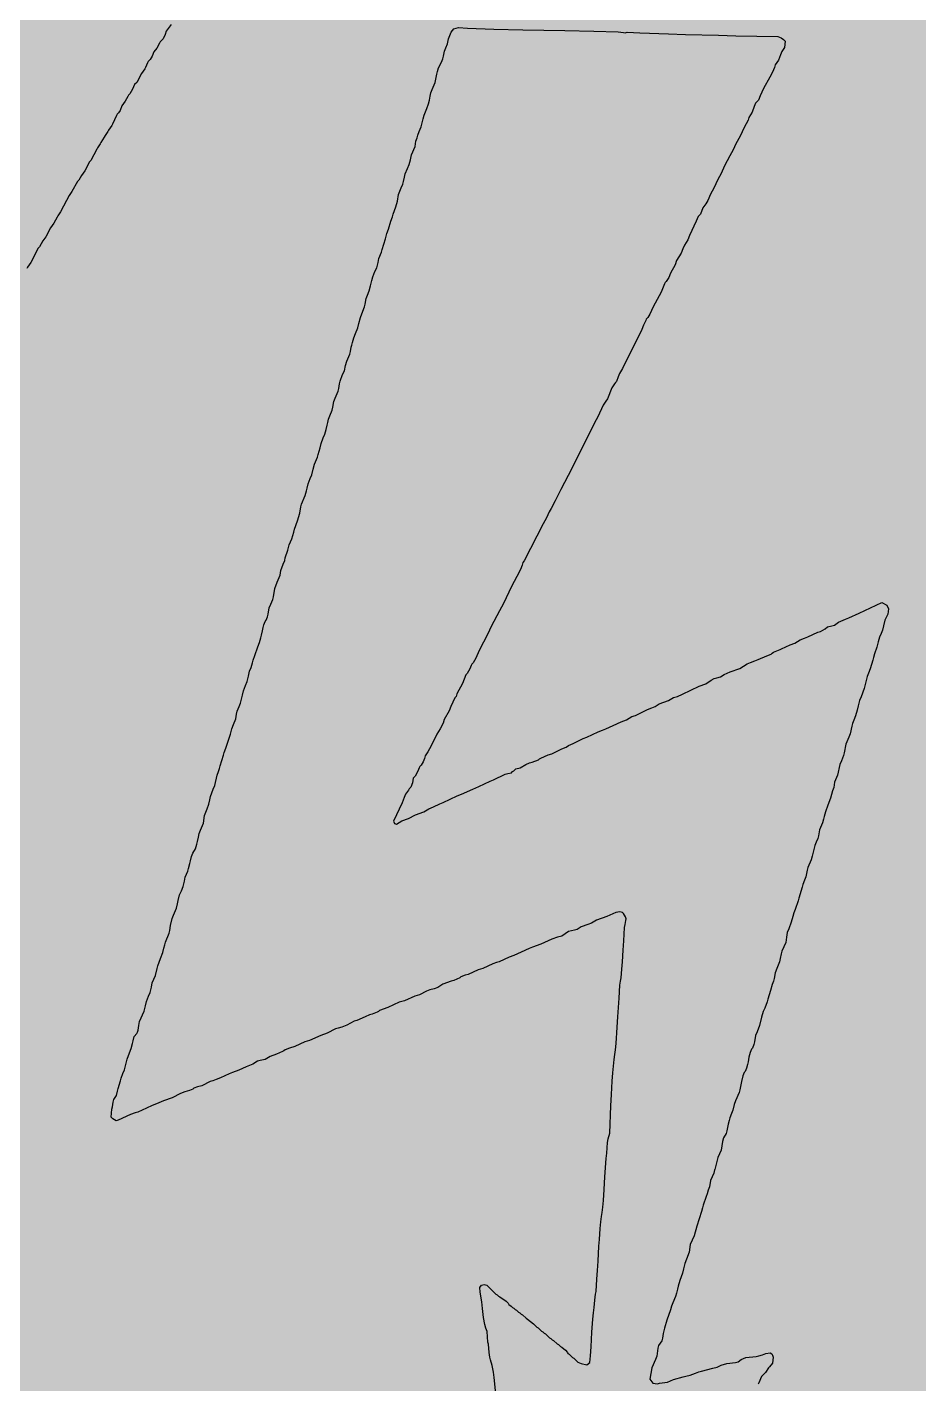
# Model space of a CAD drawing. Header units: inches. Extents: x 0 to 5379, y 0 to 5429.
# Drawn here: x 309.907 to 312.068, y 161.772 to 165.06 of the extents above; entities that cross this region are included whole.
import ezdxf

# ---------------------------------------------------------------- set-up
doc = ezdxf.new("R2010")
doc.units = ezdxf.units.IN
doc.layers.add('Bottom Solder', color=6, linetype='Continuous')
doc.layers.add('Top Overlay', color=2, linetype='Continuous')

msp = doc.modelspace()

# ---------------------------------------------------------------- hatches: boundary and pattern name
at = {"layer": 'Bottom Solder'}
msp.add_hatch(color=6, dxfattribs=at).paths.add_polyline_path([(302.967, 159.1818), (347.218, 159.1818), (347.218, 170.289), (302.967, 170.289)])

# ---------------------------------------------------------------- linework, layer by layer
at = {"layer": 'Top Overlay'}
for p, q in [((310.2445, 165.0503), (310.2413, 165.0422)), ((310.256, 165.0667), (310.2445, 165.0503)), ((310.9348, 165.0479), (310.9414, 165.0561)), ((310.9414, 165.0561), (310.9528, 165.0593)), ((310.9528, 165.0593), (310.974, 165.0577)), ((310.974, 165.0577), (311.0386, 165.0552)), ((311.0386, 165.0552), (311.1088, 165.0536)), ((311.1088, 165.0536), (311.2101, 165.052)), ((311.2101, 165.052), (311.2804, 165.0503)), ((311.2804, 165.0503), (311.3392, 165.0487)), ((311.3392, 165.0487), (311.3523, 165.0471)), ((310.2282, 165.0209), (310.2217, 165.0095)), ((310.2298, 165.0242), (310.2282, 165.0209)), ((310.2372, 165.0316), (310.2298, 165.0242)), ((310.2413, 165.0422), (310.2372, 165.0316)), ((310.9218, 165.0103), (310.9258, 165.0193)), ((310.9258, 165.0193), (310.9283, 165.0316)), ((310.9283, 165.0316), (310.9348, 165.0479)), ((311.3523, 165.0471), (311.3563, 165.0463)), ((311.3563, 165.0463), (311.3613, 165.0479)), ((311.3613, 165.0479), (311.3923, 165.0463)), ((311.3923, 165.0463), (311.4617, 165.0438)), ((311.4617, 165.0438), (311.5026, 165.0422)), ((311.5026, 165.0422), (311.5826, 165.0405)), ((311.5826, 165.0405), (311.6251, 165.0389)), ((311.6251, 165.0389), (311.7264, 165.0373)), ((311.7264, 165.0373), (311.7346, 165.034)), ((311.7346, 165.034), (311.7403, 165.0299)), ((311.7403, 165.0299), (311.7444, 165.0258)), ((311.7444, 165.0258), (311.7427, 165.0111)), ((310.2102, 164.9899), (310.2053, 164.9817)), ((310.2143, 165.0005), (310.2102, 164.9899)), ((310.2217, 165.0095), (310.2143, 165.0005)), ((310.9111, 164.9752), (310.9144, 164.9834)), ((310.9144, 164.9834), (310.916, 164.9899)), ((310.916, 164.9899), (310.9185, 165.0021)), ((310.9185, 165.0021), (310.9218, 165.0103)), ((311.7329, 164.9932), (311.728, 164.9801)), ((311.7362, 165.0013), (311.7329, 164.9932)), ((311.7427, 165.0111), (311.7362, 165.0013)), ((310.1923, 164.9589), (310.1841, 164.9474)), ((310.1939, 164.9621), (310.1923, 164.9589)), ((310.1988, 164.9736), (310.1939, 164.9621)), ((310.2004, 164.9768), (310.1988, 164.9736)), ((310.2053, 164.9817), (310.2004, 164.9768)), ((310.8997, 164.9458), (310.9013, 164.9523)), ((310.9013, 164.9523), (310.9038, 164.9613)), ((310.9038, 164.9613), (310.9111, 164.9752)), ((311.7133, 164.9507), (311.7068, 164.9392)), ((311.7182, 164.9621), (311.7133, 164.9507)), ((311.7199, 164.9687), (311.7182, 164.9621)), ((311.728, 164.9801), (311.7199, 164.9687)), ((310.1677, 164.9213), (310.1628, 164.9098)), ((310.1727, 164.9262), (310.1677, 164.9213)), ((310.1841, 164.9474), (310.1727, 164.9262)), ((310.8891, 164.909), (310.8964, 164.9262)), ((310.8964, 164.9262), (310.8997, 164.9458)), ((311.7068, 164.9392), (311.6921, 164.9115)), ((310.1514, 164.8919), (310.1449, 164.8804)), ((310.153, 164.8951), (310.1514, 164.8919)), ((310.1563, 164.8984), (310.153, 164.8951)), ((310.1628, 164.9098), (310.1563, 164.8984)), ((310.8825, 164.8829), (310.8842, 164.8927)), ((310.8842, 164.8927), (310.8858, 164.9008)), ((310.8858, 164.9008), (310.8891, 164.909)), ((311.6839, 164.8935), (311.6798, 164.8829)), ((311.6921, 164.9115), (311.6839, 164.8935)), ((310.1285, 164.8527), (310.1253, 164.8494)), ((310.1326, 164.8584), (310.1285, 164.8527)), ((310.1367, 164.869), (310.1326, 164.8584)), ((310.1449, 164.8804), (310.1367, 164.869)), ((310.8695, 164.8469), (310.876, 164.8633)), ((310.876, 164.8633), (310.8801, 164.8739)), ((310.8801, 164.8739), (310.8825, 164.8829)), ((311.6643, 164.8543), (311.6562, 164.8412)), ((311.6692, 164.8674), (311.6643, 164.8543)), ((311.6725, 164.8755), (311.6692, 164.8674)), ((311.6798, 164.8829), (311.6725, 164.8755)), ((310.1122, 164.8216), (310.104, 164.8102)), ((310.1138, 164.8249), (310.1122, 164.8216)), ((310.1236, 164.8461), (310.1138, 164.8249)), ((310.1253, 164.8494), (310.1236, 164.8461)), ((310.8572, 164.8069), (310.8621, 164.8183)), ((310.8621, 164.8183), (310.867, 164.838)), ((310.867, 164.838), (310.8695, 164.8469)), ((311.6545, 164.8347), (311.6447, 164.8167)), ((311.6562, 164.8412), (311.6545, 164.8347)), ((310.0942, 164.7938), (310.0861, 164.7808)), ((310.0959, 164.7971), (310.0942, 164.7938)), ((310.1024, 164.8069), (310.0959, 164.7971)), ((310.104, 164.8102), (310.1024, 164.8069)), ((310.8491, 164.784), (310.8523, 164.7922)), ((310.8523, 164.7922), (310.854, 164.7987)), ((310.854, 164.7987), (310.8572, 164.8069)), ((311.6349, 164.7955), (311.6251, 164.7775)), ((311.6447, 164.8167), (311.6349, 164.7955)), ((310.0763, 164.7644), (310.0615, 164.7367)), ((310.0779, 164.7677), (310.0763, 164.7644)), ((310.0844, 164.7775), (310.0779, 164.7677)), ((310.0861, 164.7808), (310.0844, 164.7775)), ((310.8384, 164.7505), (310.8474, 164.771)), ((310.8474, 164.771), (310.8491, 164.784)), ((311.6186, 164.7628), (311.6104, 164.7481)), ((311.6251, 164.7775), (311.6186, 164.7628)), ((310.0583, 164.7334), (310.0468, 164.7121)), ((310.0615, 164.7367), (310.0583, 164.7334)), ((310.8286, 164.7179), (310.8327, 164.7268)), ((310.8327, 164.7268), (310.836, 164.7383)), ((310.836, 164.7383), (310.8384, 164.7505)), ((311.5973, 164.7236), (311.5892, 164.7056)), ((311.6104, 164.7481), (311.5973, 164.7236)), ((310.0321, 164.6893), (310.0289, 164.686)), ((310.0387, 164.7007), (310.0321, 164.6893)), ((310.0468, 164.7121), (310.0387, 164.7007)), ((310.8196, 164.686), (310.8221, 164.6966)), ((310.8221, 164.6966), (310.8237, 164.7048)), ((310.8237, 164.7048), (310.8286, 164.7179)), ((311.581, 164.6909), (311.5712, 164.6697)), ((311.5892, 164.7056), (311.581, 164.6909)), ((310.0158, 164.6615), (310.0093, 164.6517)), ((310.0289, 164.686), (310.0158, 164.6615)), ((310.8049, 164.6386), (310.8074, 164.6541)), ((310.8074, 164.6541), (310.8139, 164.6705)), ((310.8139, 164.6705), (310.818, 164.6795)), ((310.818, 164.6795), (310.8196, 164.686)), ((311.563, 164.655), (311.5565, 164.6403)), ((311.5712, 164.6697), (311.563, 164.655)), ((310.0027, 164.6403), (309.988, 164.6125)), ((310.0093, 164.6517), (310.0027, 164.6403)), ((310.7943, 164.6068), (310.8009, 164.6247)), ((310.8009, 164.6247), (310.8049, 164.6386)), ((311.5451, 164.6223), (311.5393, 164.6068)), ((311.5516, 164.6321), (311.5451, 164.6223)), ((311.5565, 164.6403), (311.5516, 164.6321)), ((309.9799, 164.5994), (309.9717, 164.5847)), ((309.9815, 164.6027), (309.9799, 164.5994)), ((309.988, 164.6125), (309.9815, 164.6027)), ((310.7829, 164.5708), (310.7886, 164.5896)), ((310.7886, 164.5896), (310.7927, 164.6002)), ((310.7927, 164.6002), (310.7943, 164.6068)), ((311.5287, 164.5896), (311.5124, 164.5553)), ((311.5336, 164.601), (311.5287, 164.5896)), ((311.5393, 164.6068), (311.5336, 164.601)), ((309.9635, 164.5733), (309.9521, 164.552)), ((309.9717, 164.5847), (309.9635, 164.5733)), ((310.7755, 164.5471), (310.7788, 164.5602)), ((310.7788, 164.5602), (310.7829, 164.5708)), ((311.5124, 164.5553), (311.5083, 164.5447)), ((309.9341, 164.5243), (309.9161, 164.4899)), ((309.9374, 164.5275), (309.9341, 164.5243)), ((309.9455, 164.5422), (309.9374, 164.5275)), ((309.9521, 164.552), (309.9455, 164.5422)), ((310.7674, 164.521), (310.7755, 164.5471)), ((311.496, 164.5226), (311.492, 164.512)), ((311.5001, 164.5316), (311.496, 164.5226)), ((311.5083, 164.5447), (311.5001, 164.5316)), ((309.9161, 164.4899), (309.908, 164.4785)), ((310.7543, 164.4769), (310.7576, 164.4899)), ((310.7576, 164.4899), (310.7592, 164.4997)), ((310.7592, 164.4997), (310.7657, 164.5145)), ((310.7657, 164.5145), (310.7674, 164.521)), ((311.4813, 164.4948), (311.4773, 164.4842)), ((311.4862, 164.503), (311.4813, 164.4948)), ((311.492, 164.512), (311.4862, 164.503)), ((309.908, 164.4785), (309.9063, 164.4752)), ((310.7453, 164.4548), (310.7502, 164.4679)), ((310.7502, 164.4679), (310.7543, 164.4769)), ((311.4666, 164.4638), (311.4625, 164.4532)), ((311.4773, 164.4842), (311.4666, 164.4638)), ((310.7363, 164.4213), (310.7396, 164.4328)), ((310.7396, 164.4328), (310.7429, 164.4458)), ((310.7429, 164.4458), (310.7453, 164.4548)), ((311.447, 164.4262), (311.4438, 164.4181)), ((311.4519, 164.4377), (311.447, 164.4262)), ((311.4536, 164.4409), (311.4519, 164.4377)), ((311.456, 164.4434), (311.4536, 164.4409)), ((311.4625, 164.4532), (311.456, 164.4434)), ((310.7265, 164.3886), (310.729, 164.4025)), ((310.729, 164.4025), (310.7322, 164.4107)), ((310.7322, 164.4107), (310.7363, 164.4213)), ((311.4438, 164.4181), (311.4242, 164.3821)), ((310.7151, 164.356), (310.7208, 164.3715)), ((310.7208, 164.3715), (310.7249, 164.3821)), ((310.7249, 164.3821), (310.7265, 164.3886)), ((311.416, 164.3641), (311.4111, 164.356)), ((311.4242, 164.3821), (311.416, 164.3641)), ((310.7028, 164.3176), (310.7085, 164.3315)), ((310.7085, 164.3315), (310.711, 164.3421)), ((310.711, 164.3421), (310.7151, 164.356)), ((311.3972, 164.3274), (311.3498, 164.2326)), ((311.4013, 164.338), (311.3972, 164.3274)), ((311.4062, 164.3494), (311.4013, 164.338)), ((311.4078, 164.3527), (311.4062, 164.3494)), ((311.4111, 164.356), (311.4078, 164.3527)), ((310.6938, 164.289), (310.6955, 164.2955)), ((310.6955, 164.2955), (310.6987, 164.307)), ((310.6987, 164.307), (310.7028, 164.3176)), ((310.6816, 164.2506), (310.6889, 164.2677)), ((310.6889, 164.2677), (310.6906, 164.2743)), ((310.6906, 164.2743), (310.6922, 164.2841)), ((310.6922, 164.2841), (310.6938, 164.289)), ((310.6718, 164.2179), (310.6759, 164.2269)), ((310.6759, 164.2269), (310.6791, 164.24)), ((310.6791, 164.24), (310.6816, 164.2506)), ((311.3498, 164.2326), (311.3425, 164.2204)), ((310.6628, 164.1844), (310.6644, 164.1959)), ((310.6644, 164.1959), (310.6661, 164.2024)), ((310.6661, 164.2024), (310.6718, 164.2179)), ((311.331, 164.1959), (311.3245, 164.1861)), ((311.3327, 164.1991), (311.331, 164.1959)), ((311.3351, 164.2016), (311.3327, 164.1991)), ((311.3392, 164.2122), (311.3351, 164.2016)), ((311.3425, 164.2204), (311.3392, 164.2122)), ((310.6505, 164.1526), (310.6538, 164.1607)), ((310.6538, 164.1607), (310.6612, 164.1779)), ((310.6612, 164.1779), (310.6628, 164.1844)), ((311.3171, 164.1673), (311.3139, 164.1591)), ((311.3212, 164.1779), (311.3171, 164.1673)), ((311.3245, 164.1861), (311.3212, 164.1779)), ((310.6407, 164.1182), (310.6465, 164.1321)), ((310.6465, 164.1321), (310.6481, 164.1387)), ((310.6481, 164.1387), (310.6505, 164.1526)), ((311.3033, 164.1436), (311.2902, 164.1158)), ((311.3098, 164.1534), (311.3033, 164.1436)), ((311.3139, 164.1591), (311.3098, 164.1534)), ((310.6318, 164.0848), (310.6342, 164.0954)), ((310.6342, 164.0954), (310.6358, 164.1019)), ((310.6358, 164.1019), (310.6375, 164.1101)), ((310.6375, 164.1101), (310.6407, 164.1182)), ((311.282, 164.1011), (311.2281, 163.9916)), ((311.2902, 164.1158), (311.282, 164.1011)), ((310.6195, 164.0513), (310.6244, 164.0643)), ((310.6244, 164.0643), (310.6285, 164.0733)), ((310.6285, 164.0733), (310.6318, 164.0848)), ((310.6121, 164.0243), (310.617, 164.0406)), ((310.617, 164.0406), (310.6195, 164.0513)), ((310.6007, 163.9884), (310.6032, 164.0006)), ((310.6032, 164.0006), (310.6105, 164.0178)), ((310.6105, 164.0178), (310.6121, 164.0243)), ((310.5885, 163.9532), (310.5934, 163.9663)), ((310.5934, 163.9663), (310.5974, 163.9753)), ((310.5974, 163.9753), (310.6007, 163.9884)), ((311.2183, 163.9737), (311.2003, 163.9393)), ((311.2281, 163.9916), (311.2183, 163.9737)), ((310.5811, 163.9246), (310.5844, 163.9361)), ((310.5844, 163.9361), (310.586, 163.9426)), ((310.586, 163.9426), (310.5885, 163.9532)), ((311.2003, 163.9393), (311.1872, 163.9116)), ((310.568, 163.8822), (310.5705, 163.8977)), ((310.5705, 163.8977), (310.5721, 163.9042)), ((310.5721, 163.9042), (310.5811, 163.9246)), ((311.1872, 163.9116), (311.1774, 163.8936)), ((310.5623, 163.8634), (310.568, 163.8822)), ((311.166, 163.8707), (311.1578, 163.856)), ((311.1725, 163.8854), (311.166, 163.8707)), ((311.1774, 163.8936), (311.1725, 163.8854)), ((310.5484, 163.8201), (310.5533, 163.8364)), ((310.5533, 163.8364), (310.555, 163.843)), ((310.555, 163.843), (310.5623, 163.8634)), ((311.1578, 163.856), (311.1121, 163.7662)), ((310.5386, 163.7923), (310.5419, 163.8054)), ((310.5419, 163.8054), (310.5484, 163.8201)), ((310.528, 163.7588), (310.5313, 163.767)), ((310.5313, 163.767), (310.5329, 163.7735)), ((310.5329, 163.7735), (310.5386, 163.7923)), ((311.1121, 163.7662), (311.1088, 163.7629)), ((310.5207, 163.7319), (310.5223, 163.7433)), ((310.5223, 163.7433), (310.528, 163.7588)), ((311.1031, 163.7457), (311.0941, 163.7286)), ((311.1072, 163.7564), (311.1031, 163.7457)), ((311.1088, 163.7629), (311.1072, 163.7564)), ((310.5076, 163.6992), (310.5133, 163.7147)), ((310.5133, 163.7147), (310.5207, 163.7319)), ((311.0811, 163.7041), (311.0614, 163.6632)), ((311.0941, 163.7286), (311.0811, 163.7041)), ((310.4978, 163.6616), (310.5027, 163.673)), ((310.5027, 163.673), (310.5043, 163.6796)), ((310.5043, 163.6796), (310.5076, 163.6992)), ((310.4896, 163.6306), (310.4912, 163.6371)), ((310.4912, 163.6371), (310.4937, 163.6526)), ((310.4937, 163.6526), (310.4978, 163.6616)), ((311.0516, 163.6453), (311.032, 163.6077)), ((311.0614, 163.6632), (311.0516, 163.6453)), ((311.8988, 163.6281), (311.9233, 163.6395)), ((311.9233, 163.6395), (311.9788, 163.6657)), ((311.9788, 163.6657), (311.9903, 163.6591)), ((311.9927, 163.6371), (311.9862, 163.6224)), ((311.9903, 163.6591), (311.9944, 163.6502)), ((311.9944, 163.6502), (311.9927, 163.6371)), ((310.4774, 163.5971), (310.479, 163.6052)), ((310.479, 163.6052), (310.4806, 163.6118)), ((310.4806, 163.6118), (310.4839, 163.6199)), ((310.4839, 163.6199), (310.4863, 163.6224)), ((310.4863, 163.6224), (310.4896, 163.6306)), ((311.032, 163.6077), (311.0239, 163.5897)), ((311.8302, 163.5954), (311.8416, 163.602)), ((311.8416, 163.602), (311.8465, 163.6069)), ((311.8465, 163.6069), (311.8571, 163.6093)), ((311.8571, 163.6093), (311.8637, 163.611)), ((311.8637, 163.611), (311.8735, 163.6175)), ((311.8735, 163.6175), (311.8906, 163.6248)), ((311.8906, 163.6248), (311.8988, 163.6281)), ((311.9829, 163.6093), (311.9805, 163.5987)), ((311.9862, 163.6224), (311.9829, 163.6093)), ((310.4659, 163.5579), (310.47, 163.5685)), ((310.47, 163.5685), (310.4733, 163.5799)), ((310.4733, 163.5799), (310.4749, 163.5864)), ((310.4749, 163.5864), (310.4774, 163.5971)), ((311.0239, 163.5897), (311.0026, 163.5489)), ((311.7673, 163.5668), (311.7803, 163.575)), ((311.7803, 163.575), (311.7909, 163.5791)), ((311.7909, 163.5791), (311.7991, 163.5824)), ((311.7991, 163.5824), (311.8236, 163.5938)), ((311.8236, 163.5938), (311.8302, 163.5954)), ((311.9699, 163.5701), (311.9666, 163.557)), ((311.9731, 163.5815), (311.9699, 163.5701)), ((311.9772, 163.5905), (311.9731, 163.5815)), ((311.9805, 163.5987), (311.9772, 163.5905)), ((310.4553, 163.526), (310.4586, 163.5374)), ((310.4586, 163.5374), (310.4659, 163.5579)), ((311.0026, 163.5489), (310.9945, 163.5309)), ((311.679, 163.5276), (311.6995, 163.5366)), ((311.6995, 163.5366), (311.7101, 163.5407)), ((311.7101, 163.5407), (311.7125, 163.5431)), ((311.7125, 163.5431), (311.7158, 163.5448)), ((311.7158, 163.5448), (311.7321, 163.5513)), ((311.7321, 163.5513), (311.7354, 163.5529)), ((311.7354, 163.5529), (311.7566, 163.5628)), ((311.7566, 163.5628), (311.7673, 163.5668)), ((311.9609, 163.5415), (311.9584, 163.5325)), ((311.9666, 163.557), (311.9609, 163.5415)), ((310.4463, 163.499), (310.4504, 163.508)), ((310.4504, 163.508), (310.4537, 163.5195)), ((310.4537, 163.5195), (310.4553, 163.526)), ((310.9798, 163.5048), (310.9732, 163.4933)), ((310.983, 163.5129), (310.9798, 163.5048)), ((310.9847, 163.5162), (310.983, 163.5129)), ((310.9879, 163.5195), (310.9847, 163.5162)), ((310.9945, 163.5309), (310.9879, 163.5195)), ((311.6112, 163.4974), (311.6341, 163.5056)), ((311.6341, 163.5056), (311.6521, 163.517)), ((311.6521, 163.517), (311.6602, 163.5203)), ((311.6602, 163.5203), (311.6709, 163.5244)), ((311.6709, 163.5244), (311.679, 163.5276)), ((311.9502, 163.5048), (311.9462, 163.4941)), ((311.9568, 163.526), (311.9502, 163.5048)), ((311.9584, 163.5325), (311.9568, 163.526)), ((310.4365, 163.4647), (310.4406, 163.4737)), ((310.4406, 163.4737), (310.4439, 163.4868)), ((310.4439, 163.4868), (310.4463, 163.499)), ((310.97, 163.49), (310.9626, 163.4696)), ((310.9732, 163.4933), (310.97, 163.49)), ((311.5516, 163.4688), (311.5647, 163.477)), ((311.5647, 163.477), (311.572, 163.4811)), ((311.572, 163.4811), (311.5785, 163.4827)), ((311.5785, 163.4827), (311.5875, 163.4851)), ((311.5875, 163.4851), (311.5965, 163.4909)), ((311.5965, 163.4909), (311.6112, 163.4974)), ((311.9396, 163.4729), (311.9372, 163.4639)), ((311.9429, 163.486), (311.9396, 163.4729)), ((311.9462, 163.4941), (311.9429, 163.486)), ((310.4243, 163.4214), (310.4292, 163.441)), ((310.4292, 163.441), (310.4316, 163.4517)), ((310.4316, 163.4517), (310.4365, 163.4647)), ((310.9471, 163.4378), (310.9438, 163.4345)), ((310.9487, 163.4443), (310.9471, 163.4378)), ((310.9626, 163.4696), (310.9487, 163.4443)), ((311.474, 163.4353), (311.483, 163.4378)), ((311.483, 163.4378), (311.4952, 163.4435)), ((311.4952, 163.4435), (311.5361, 163.4631)), ((311.5361, 163.4631), (311.5516, 163.4688)), ((311.9282, 163.437), (311.9241, 163.428)), ((311.9355, 163.4574), (311.9282, 163.437)), ((311.9372, 163.4639), (311.9355, 163.4574)), ((310.4161, 163.4018), (310.421, 163.4133)), ((310.421, 163.4133), (310.4243, 163.4214)), ((310.934, 163.4133), (310.9299, 163.4026)), ((310.9438, 163.4345), (310.934, 163.4133)), ((311.3817, 163.392), (311.4103, 163.4059)), ((311.4103, 163.4059), (311.4209, 163.41)), ((311.4209, 163.41), (311.4291, 163.4133)), ((311.4291, 163.4133), (311.4389, 163.4198)), ((311.4389, 163.4198), (311.4617, 163.428)), ((311.4617, 163.428), (311.474, 163.4353)), ((311.9184, 163.4043), (311.9151, 163.3912)), ((311.9208, 163.4149), (311.9184, 163.4043)), ((311.9241, 163.428), (311.9208, 163.4149)), ((310.4071, 163.37), (310.4128, 163.3838)), ((310.4128, 163.3838), (310.4145, 163.3953)), ((310.4145, 163.3953), (310.4161, 163.4018)), ((310.9152, 163.3732), (310.9079, 163.3593)), ((310.9177, 163.3822), (310.9152, 163.3732)), ((310.9299, 163.4026), (310.9177, 163.3822)), ((311.3278, 163.3675), (311.3465, 163.3765)), ((311.3465, 163.3765), (311.3596, 163.3814)), ((311.3596, 163.3814), (311.3727, 163.3896)), ((311.3727, 163.3896), (311.3817, 163.392)), ((311.9078, 163.3724), (311.9061, 163.3659)), ((311.911, 163.3806), (311.9078, 163.3724)), ((311.9151, 163.3912), (311.911, 163.3806)), ((310.3891, 163.3128), (310.3998, 163.3463)), ((310.3998, 163.3463), (310.403, 163.3593)), ((310.403, 163.3593), (310.4071, 163.37)), ((310.8997, 163.3463), (310.8866, 163.3185)), ((310.9079, 163.3593), (310.8997, 163.3463)), ((311.2551, 163.3357), (311.2632, 163.3389)), ((311.2632, 163.3389), (311.291, 163.352)), ((311.291, 163.352), (311.3016, 163.3561)), ((311.3016, 163.3561), (311.3098, 163.3593)), ((311.3098, 163.3593), (311.3278, 163.3675)), ((311.8988, 163.3389), (311.8914, 163.3218)), ((311.902, 163.3471), (311.8988, 163.3389)), ((311.9061, 163.3659), (311.902, 163.3471)), ((310.385, 163.3022), (310.3891, 163.3128)), ((310.8866, 163.3185), (310.8785, 163.3038)), ((311.1791, 163.2989), (311.2028, 163.3111)), ((311.2028, 163.3111), (311.2134, 163.3152)), ((311.2134, 163.3152), (311.2191, 163.3193)), ((311.2191, 163.3193), (311.2305, 163.3242)), ((311.2305, 163.3242), (311.2551, 163.3357)), ((311.8914, 163.3218), (311.8873, 163.3013)), ((310.3752, 163.2695), (310.3834, 163.2956)), ((310.3834, 163.2956), (310.385, 163.3022)), ((310.867, 163.2793), (310.8621, 163.2711)), ((310.8703, 163.2875), (310.867, 163.2793)), ((310.8719, 163.294), (310.8703, 163.2875)), ((310.8785, 163.3038), (310.8719, 163.294)), ((311.1023, 163.2646), (311.1154, 163.2727)), ((311.1154, 163.2727), (311.1243, 163.2768)), ((311.1243, 163.2768), (311.1309, 163.2785)), ((311.1309, 163.2785), (311.1464, 163.2842)), ((311.1464, 163.2842), (311.1489, 163.2866)), ((311.1489, 163.2866), (311.1521, 163.2883)), ((311.1521, 163.2883), (311.1701, 163.2964)), ((311.1701, 163.2964), (311.1791, 163.2989)), ((311.8767, 163.2727), (311.871, 163.2474)), ((311.8808, 163.2817), (311.8767, 163.2727)), ((311.8857, 163.2948), (311.8808, 163.2817)), ((311.8873, 163.3013), (311.8857, 163.2948)), ((310.3622, 163.2221), (310.3679, 163.2474)), ((310.3679, 163.2474), (310.3712, 163.2556)), ((310.3712, 163.2556), (310.3736, 163.2629)), ((310.3736, 163.2629), (310.3752, 163.2695)), ((310.8425, 163.2401), (310.8409, 163.2286)), ((310.8474, 163.245), (310.8425, 163.2401)), ((310.854, 163.2564), (310.8474, 163.245)), ((310.8572, 163.2646), (310.854, 163.2564)), ((310.8589, 163.2678), (310.8572, 163.2646)), ((310.8621, 163.2711), (310.8589, 163.2678)), ((311.0378, 163.236), (311.0655, 163.2491)), ((311.0655, 163.2491), (311.0721, 163.2507)), ((311.0721, 163.2507), (311.0811, 163.2531)), ((311.0811, 163.2531), (311.0835, 163.2556)), ((311.0835, 163.2556), (311.0868, 163.2572)), ((311.0868, 163.2572), (311.0917, 163.2621)), ((311.0917, 163.2621), (311.1023, 163.2646)), ((311.871, 163.2474), (311.8637, 163.2303)), ((310.3516, 163.1951), (310.3581, 163.2131)), ((310.3581, 163.2131), (310.3622, 163.2221)), ((310.8311, 163.2107), (310.8245, 163.2009)), ((310.8327, 163.2139), (310.8311, 163.2107)), ((310.8368, 163.218), (310.8327, 163.2139)), ((310.8409, 163.2286), (310.8368, 163.218)), ((310.9602, 163.2009), (310.9871, 163.2131)), ((310.9871, 163.2131), (311.0018, 163.2197)), ((311.0018, 163.2197), (311.0296, 163.2327)), ((311.0296, 163.2327), (311.0378, 163.236)), ((311.8587, 163.209), (311.8538, 163.1911)), ((311.862, 163.2172), (311.8587, 163.209)), ((311.8637, 163.2303), (311.862, 163.2172)), ((310.3434, 163.1657), (310.3475, 163.1764)), ((310.3475, 163.1764), (310.3499, 163.187)), ((310.3499, 163.187), (310.3516, 163.1951)), ((310.8164, 163.1796), (310.7951, 163.1355)), ((310.8213, 163.1927), (310.8164, 163.1796)), ((310.8245, 163.2009), (310.8213, 163.1927)), ((310.8923, 163.1706), (310.9071, 163.1772)), ((310.9071, 163.1772), (310.9152, 163.1804)), ((310.9152, 163.1804), (310.9495, 163.1968)), ((310.9495, 163.1968), (310.9602, 163.2009)), ((311.8473, 163.1747), (311.8424, 163.1584)), ((311.8538, 163.1911), (311.8473, 163.1747)), ((310.3344, 163.1306), (310.3368, 163.1494)), ((310.3368, 163.1494), (310.3434, 163.1657)), ((310.8156, 163.1363), (310.8311, 163.142)), ((310.8311, 163.142), (310.8482, 163.151)), ((310.8482, 163.151), (310.8687, 163.1584)), ((310.8687, 163.1584), (310.8809, 163.1657)), ((310.8809, 163.1657), (310.8923, 163.1706)), ((311.8391, 163.1469), (311.8375, 163.1404)), ((311.8424, 163.1584), (311.8391, 163.1469)), ((310.3238, 163.1053), (310.327, 163.1135)), ((310.327, 163.1135), (310.3344, 163.1306)), ((310.7951, 163.1355), (310.7976, 163.1298)), ((310.7976, 163.1298), (310.8025, 163.1282)), ((310.8025, 163.1282), (310.8156, 163.1363)), ((311.8277, 163.1143), (311.8253, 163.1004)), ((311.8351, 163.1314), (311.8277, 163.1143)), ((311.8375, 163.1404), (311.8351, 163.1314)), ((310.3148, 163.0685), (310.3181, 163.08)), ((310.3181, 163.08), (310.3197, 163.0865)), ((310.3197, 163.0865), (310.3221, 163.0971)), ((310.3221, 163.0971), (310.3238, 163.1053)), ((311.8163, 163.0767), (311.8097, 163.0506)), ((311.8195, 163.0849), (311.8163, 163.0767)), ((311.8236, 163.0938), (311.8195, 163.0849)), ((311.8253, 163.1004), (311.8236, 163.0938)), ((310.3034, 163.0391), (310.3058, 163.0497)), ((310.3058, 163.0497), (310.3091, 163.0579)), ((310.3091, 163.0579), (310.3148, 163.0685)), ((311.8097, 163.0506), (311.8073, 163.0416)), ((310.2903, 162.9999), (310.2968, 163.0146)), ((310.2968, 163.0146), (310.2985, 163.0211)), ((310.2985, 163.0211), (310.3017, 163.0326)), ((310.3017, 163.0326), (310.3034, 163.0391)), ((311.7975, 163.0171), (311.7942, 163.0007)), ((311.7991, 163.0236), (311.7975, 163.0171)), ((311.8073, 163.0416), (311.7991, 163.0236)), ((310.2813, 162.9664), (310.2854, 162.977)), ((310.2854, 162.977), (310.2886, 162.9901)), ((310.2886, 162.9901), (310.2903, 162.9999)), ((311.7869, 162.9819), (311.7852, 162.9754)), ((311.7909, 162.9925), (311.7869, 162.9819)), ((311.7942, 163.0007), (311.7909, 162.9925)), ((310.2731, 162.9435), (310.2764, 162.9566)), ((310.2764, 162.9566), (310.2813, 162.9664)), ((311.7771, 162.9493), (311.7754, 162.9427)), ((311.7852, 162.9754), (311.7771, 162.9493)), ((310.2617, 162.9076), (310.269, 162.9247)), ((310.269, 162.9247), (310.2715, 162.9354)), ((310.2715, 162.9354), (310.2731, 162.9435)), ((311.3335, 162.9141), (311.3122, 162.9043)), ((311.3433, 162.9158), (311.3335, 162.9141)), ((311.3498, 162.9141), (311.3433, 162.9158)), ((311.3523, 162.9117), (311.3498, 162.9141)), ((311.3572, 162.9035), (311.3523, 162.9117)), ((311.7656, 162.9133), (311.7632, 162.9043)), ((311.7689, 162.9215), (311.7656, 162.9133)), ((311.7754, 162.9427), (311.7689, 162.9215)), ((310.2527, 162.8708), (310.2543, 162.8823)), ((310.2543, 162.8823), (310.2584, 162.8994)), ((310.2584, 162.8994), (310.2617, 162.9076)), ((311.2502, 162.8798), (311.2404, 162.8733)), ((311.2657, 162.8855), (311.2502, 162.8798)), ((311.2747, 162.888), (311.2657, 162.8855)), ((311.2869, 162.8953), (311.2747, 162.888)), ((311.3122, 162.9043), (311.2869, 162.8953)), ((311.3531, 162.8455), (311.3547, 162.8782)), ((311.3547, 162.8782), (311.3563, 162.8847)), ((311.3563, 162.8847), (311.358, 162.8945)), ((311.3588, 162.8986), (311.3572, 162.9035)), ((311.358, 162.8945), (311.3588, 162.8986)), ((311.7591, 162.8904), (311.7534, 162.8749)), ((311.7632, 162.9043), (311.7591, 162.8904)), ((310.2421, 162.8422), (310.2511, 162.8643)), ((310.2511, 162.8643), (310.2527, 162.8708)), ((311.1791, 162.8496), (311.1521, 162.8373)), ((311.1922, 162.8545), (311.1791, 162.8496)), ((311.2028, 162.8569), (311.1922, 162.8545)), ((311.2191, 162.8684), (311.2028, 162.8569)), ((311.2338, 162.8716), (311.2191, 162.8684)), ((311.2404, 162.8733), (311.2338, 162.8716)), ((311.3514, 162.8226), (311.3531, 162.8455)), ((311.7476, 162.8545), (311.746, 162.8414)), ((311.7493, 162.8659), (311.7476, 162.8545)), ((311.7534, 162.8749), (311.7493, 162.8659)), ((310.2306, 162.803), (310.2364, 162.8169)), ((310.2364, 162.8169), (310.2388, 162.8275)), ((310.2388, 162.8275), (310.2405, 162.8357)), ((310.2405, 162.8357), (310.2421, 162.8422)), ((311.1047, 162.8177), (311.0868, 162.8096)), ((311.1235, 162.8267), (311.1047, 162.8177)), ((311.1317, 162.83), (311.1235, 162.8267)), ((311.1521, 162.8373), (311.1317, 162.83)), ((311.3498, 162.7949), (311.3514, 162.8226)), ((311.7346, 162.8136), (311.7321, 162.803)), ((311.7362, 162.8202), (311.7346, 162.8136)), ((311.746, 162.8414), (311.7362, 162.8202)), ((310.2225, 162.7785), (310.2241, 162.7851)), ((310.2241, 162.7851), (310.2306, 162.803)), ((311.0361, 162.79), (311.0116, 162.7785)), ((311.0443, 162.7932), (311.0361, 162.79)), ((311.0508, 162.7949), (311.0443, 162.7932)), ((311.0753, 162.8063), (311.0508, 162.7949)), ((311.0868, 162.8096), (311.0753, 162.8063)), ((311.3482, 162.7769), (311.3498, 162.7949)), ((311.7305, 162.7949), (311.724, 162.7785)), ((311.7321, 162.803), (311.7305, 162.7949)), ((310.2102, 162.7434), (310.2184, 162.7614)), ((310.2184, 162.7614), (310.2225, 162.7785)), ((310.9348, 162.7475), (310.9144, 162.7401)), ((310.9414, 162.7491), (310.9348, 162.7475)), ((310.9561, 162.7556), (310.9414, 162.7491)), ((310.9585, 162.7581), (310.9561, 162.7556)), ((310.9691, 162.7622), (310.9585, 162.7581)), ((310.9757, 162.7638), (310.9691, 162.7622)), ((311.0002, 162.7753), (310.9757, 162.7638)), ((311.0116, 162.7785), (311.0002, 162.7753)), ((311.3433, 162.7377), (311.3449, 162.7475)), ((311.3449, 162.7475), (311.3465, 162.7556)), ((311.3465, 162.7556), (311.3482, 162.7769)), ((311.7158, 162.7475), (311.7125, 162.7393)), ((311.7174, 162.754), (311.7158, 162.7475)), ((311.7199, 162.7679), (311.7174, 162.754)), ((311.724, 162.7785), (311.7199, 162.7679)), ((310.2012, 162.7115), (310.2053, 162.7205)), ((310.2053, 162.7205), (310.2086, 162.7336)), ((310.2086, 162.7336), (310.2102, 162.7434)), ((310.858, 162.7148), (310.8466, 162.7115)), ((310.8752, 162.7238), (310.858, 162.7148)), ((310.8834, 162.7271), (310.8752, 162.7238)), ((310.894, 162.7295), (310.8834, 162.7271)), ((310.9021, 162.7328), (310.894, 162.7295)), ((310.9144, 162.7401), (310.9021, 162.7328)), ((311.3416, 162.7066), (311.3433, 162.7377)), ((311.7084, 162.7254), (311.7019, 162.7042)), ((311.7125, 162.7393), (311.7084, 162.7254)), ((310.1906, 162.6748), (310.1939, 162.6878)), ((310.1939, 162.6878), (310.1963, 162.6985)), ((310.1963, 162.6985), (310.2012, 162.7115)), ((310.7812, 162.6838), (310.7608, 162.6764)), ((310.809, 162.6968), (310.7812, 162.6838)), ((310.8221, 162.7001), (310.809, 162.6968)), ((310.8466, 162.7115), (310.8221, 162.7001)), ((311.3384, 162.6609), (311.3416, 162.7066)), ((311.6946, 162.6821), (311.6913, 162.674)), ((311.7003, 162.6976), (311.6946, 162.6821)), ((311.7019, 162.7042), (311.7003, 162.6976)), ((310.1776, 162.6405), (310.1792, 162.6503)), ((310.1792, 162.6503), (310.1906, 162.6748)), ((310.6996, 162.6511), (310.6816, 162.6413)), ((310.7061, 162.6527), (310.6996, 162.6511)), ((310.7265, 162.6617), (310.7061, 162.6527)), ((310.7371, 162.6658), (310.7265, 162.6617)), ((310.7437, 162.6674), (310.7371, 162.6658)), ((310.7551, 162.6723), (310.7437, 162.6674)), ((310.7584, 162.674), (310.7551, 162.6723)), ((310.7608, 162.6764), (310.7584, 162.674)), ((311.3367, 162.6233), (311.3384, 162.6609)), ((311.6872, 162.6601), (311.6823, 162.6405)), ((311.6913, 162.674), (311.6872, 162.6601)), ((310.1669, 162.6135), (310.1727, 162.6209)), ((310.1727, 162.6209), (310.1743, 162.6241)), ((310.1743, 162.6241), (310.1759, 162.629)), ((310.1759, 162.629), (310.1776, 162.6405)), ((310.6187, 162.616), (310.5917, 162.6037)), ((310.6342, 162.6217), (310.6187, 162.616)), ((310.6546, 162.6323), (310.6342, 162.6217)), ((310.6612, 162.6339), (310.6546, 162.6323)), ((310.6701, 162.6364), (310.6612, 162.6339)), ((310.6816, 162.6413), (310.6701, 162.6364)), ((311.3351, 162.6086), (311.3367, 162.6233)), ((311.6725, 162.616), (311.67, 162.6004)), ((311.6766, 162.6249), (311.6725, 162.616)), ((311.6823, 162.6405), (311.6766, 162.6249)), ((310.1555, 162.5743), (310.1596, 162.5849)), ((310.1596, 162.5849), (310.1628, 162.5963)), ((310.1628, 162.5963), (310.1645, 162.6029)), ((310.1645, 162.6029), (310.1669, 162.6135)), ((310.5427, 162.5857), (310.5321, 162.5816)), ((310.5558, 162.589), (310.5427, 162.5857)), ((310.5803, 162.6004), (310.5558, 162.589)), ((310.5917, 162.6037), (310.5803, 162.6004)), ((311.3302, 162.558), (311.3335, 162.5874)), ((311.3335, 162.5874), (311.3351, 162.6086)), ((311.6627, 162.5833), (311.6594, 162.5751)), ((311.6651, 162.5857), (311.6627, 162.5833)), ((311.6684, 162.5939), (311.6651, 162.5857)), ((311.67, 162.6004), (311.6684, 162.5939)), ((310.1432, 162.5326), (310.1498, 162.5588)), ((310.1498, 162.5588), (310.1555, 162.5743)), ((310.4651, 162.5539), (310.4545, 162.5465)), ((310.4716, 162.5555), (310.4651, 162.5539)), ((310.4839, 162.558), (310.4716, 162.5555)), ((310.4961, 162.5653), (310.4839, 162.558)), ((310.5117, 162.571), (310.4961, 162.5653)), ((310.5264, 162.5776), (310.5117, 162.571)), ((310.5296, 162.5792), (310.5264, 162.5776)), ((310.5321, 162.5816), (310.5296, 162.5792)), ((311.3269, 162.5253), (311.3302, 162.558)), ((311.6545, 162.5522), (311.6529, 162.5457)), ((311.6562, 162.5637), (311.6545, 162.5522)), ((311.6594, 162.5751), (311.6562, 162.5637)), ((310.1351, 162.513), (310.1392, 162.5236)), ((310.1392, 162.5236), (310.1432, 162.5326)), ((310.3965, 162.5228), (310.3761, 162.5138)), ((310.4047, 162.5261), (310.3965, 162.5228)), ((310.4202, 162.5318), (310.4047, 162.5261)), ((310.4381, 162.54), (310.4202, 162.5318)), ((310.4545, 162.5465), (310.4381, 162.54)), ((311.3253, 162.5057), (311.3269, 162.5253)), ((311.6415, 162.5179), (311.6382, 162.5049)), ((311.6447, 162.5261), (311.6415, 162.5179)), ((311.6472, 162.5285), (311.6447, 162.5261)), ((311.6504, 162.5367), (311.6472, 162.5285)), ((311.6529, 162.5457), (311.6504, 162.5367)), ((310.1261, 162.4812), (310.1277, 162.4877)), ((310.1277, 162.4877), (310.1334, 162.5065)), ((310.1334, 162.5065), (310.1351, 162.513)), ((310.3091, 162.4861), (310.3009, 162.4828)), ((310.3115, 162.4885), (310.3091, 162.4861)), ((310.3197, 162.4918), (310.3115, 162.4885)), ((310.3303, 162.4942), (310.3197, 162.4918)), ((310.3507, 162.5049), (310.3303, 162.4942)), ((310.3573, 162.5065), (310.3507, 162.5049)), ((310.3654, 162.5098), (310.3573, 162.5065)), ((310.3761, 162.5138), (310.3654, 162.5098)), ((311.3237, 162.473), (311.3253, 162.5057)), ((311.6341, 162.4844), (311.6325, 162.4779)), ((311.6382, 162.5049), (311.6341, 162.4844)), ((310.1138, 162.4428), (310.1155, 162.4542)), ((310.1155, 162.4542), (310.1171, 162.4607)), ((310.1171, 162.4607), (310.1236, 162.4705)), ((310.1236, 162.4705), (310.1261, 162.4812)), ((310.238, 162.4575), (310.2208, 162.4501)), ((310.2584, 162.4648), (310.238, 162.4575)), ((310.2788, 162.4754), (310.2584, 162.4648)), ((310.2895, 162.4795), (310.2788, 162.4754)), ((310.3009, 162.4828), (310.2895, 162.4795)), ((311.322, 162.4452), (311.3237, 162.473)), ((311.6235, 162.4575), (311.621, 162.4485)), ((311.6325, 162.4779), (311.6235, 162.4575)), ((310.1106, 162.4183), (310.1122, 162.4379)), ((310.1146, 162.4142), (310.1106, 162.4183)), ((310.1122, 162.4379), (310.1138, 162.4428)), ((310.1579, 162.4248), (310.1277, 162.4109)), ((310.1686, 162.4289), (310.1579, 162.4248)), ((310.1751, 162.4305), (310.1686, 162.4289)), ((310.1963, 162.4403), (310.1751, 162.4305)), ((310.2102, 162.446), (310.1963, 162.4403)), ((310.2208, 162.4501), (310.2102, 162.446)), ((311.3196, 162.3791), (311.322, 162.4452)), ((311.6145, 162.4272), (311.6104, 162.4166)), ((311.6178, 162.4354), (311.6145, 162.4272)), ((311.621, 162.4485), (311.6178, 162.4354)), ((310.1228, 162.4093), (310.1146, 162.4142)), ((310.1277, 162.4109), (310.1228, 162.4093)), ((311.6031, 162.3848), (311.6014, 162.3782)), ((311.6063, 162.4011), (311.6031, 162.3848)), ((311.6088, 162.4101), (311.6063, 162.4011)), ((311.6104, 162.4166), (311.6088, 162.4101)), ((311.3122, 162.3309), (311.3139, 162.357)), ((311.3139, 162.357), (311.3155, 162.3652)), ((311.3155, 162.3652), (311.3196, 162.3791)), ((311.5924, 162.3594), (311.5892, 162.3382)), ((311.5949, 162.3684), (311.5924, 162.3594)), ((311.6014, 162.3782), (311.5949, 162.3684)), ((311.3106, 162.3178), (311.3122, 162.3309)), ((311.581, 162.3202), (311.5745, 162.2941)), ((311.5892, 162.3382), (311.581, 162.3202)), ((311.3073, 162.2737), (311.3106, 162.3178)), ((311.5728, 162.2908), (311.5712, 162.2827)), ((311.5736, 162.2916), (311.5728, 162.2908)), ((311.5745, 162.2941), (311.5736, 162.2916)), ((311.3057, 162.2426), (311.3073, 162.2737)), ((311.563, 162.2647), (311.5606, 162.2492)), ((311.5712, 162.2827), (311.563, 162.2647)), ((311.3041, 162.2165), (311.3057, 162.2426)), ((311.5532, 162.2255), (311.5459, 162.2051)), ((311.5549, 162.232), (311.5532, 162.2255)), ((311.5573, 162.241), (311.5549, 162.232)), ((311.5606, 162.2492), (311.5573, 162.241)), ((311.3008, 162.1871), (311.3024, 162.2001)), ((311.3024, 162.2001), (311.3041, 162.2165)), ((311.5418, 162.1895), (311.5304, 162.1536)), ((311.5442, 162.1985), (311.5418, 162.1895)), ((311.5459, 162.2051), (311.5442, 162.1985)), ((311.2959, 162.1479), (311.2975, 162.1642)), ((311.2975, 162.1642), (311.2992, 162.1773)), ((311.2992, 162.1773), (311.3008, 162.1871)), ((311.2926, 162.1054), (311.2943, 162.1217)), ((311.2943, 162.1217), (311.2959, 162.1479)), ((311.5238, 162.1307), (311.514, 162.1095)), ((311.5304, 162.1536), (311.5238, 162.1307)), ((311.291, 162.0694), (311.2926, 162.1054)), ((311.5116, 162.0907), (311.505, 162.0743)), ((311.514, 162.1095), (311.5116, 162.0907)), ((311.2894, 162.0466), (311.291, 162.0694)), ((311.5009, 162.0637), (311.4977, 162.0507)), ((311.505, 162.0743), (311.5009, 162.0637)), ((311.2861, 161.9959), (311.2877, 162.0253)), ((311.2877, 162.0253), (311.2894, 162.0466)), ((311.4952, 162.04), (311.4887, 162.0221)), ((311.4977, 162.0507), (311.4952, 162.04)), ((311.0043, 162.0049), (311.0083, 162.0106)), ((311.0051, 161.9943), (311.0043, 162.0049)), ((311.0092, 161.9706), (311.0051, 161.9943)), ((311.0083, 162.0106), (311.0149, 162.0123)), ((311.0149, 162.0123), (311.0214, 162.0106)), ((311.0214, 162.0106), (311.0427, 161.9894)), ((311.2845, 161.9894), (311.2861, 161.9959)), ((311.4813, 161.9918), (311.4781, 161.9837)), ((311.483, 162.0016), (311.4813, 161.9918)), ((311.4846, 162.0082), (311.483, 162.0016)), ((311.4887, 162.0221), (311.4846, 162.0082)), ((311.0108, 161.9543), (311.0092, 161.9706)), ((311.0427, 161.9894), (311.0459, 161.9878)), ((311.0459, 161.9878), (311.0492, 161.9845)), ((311.0492, 161.9845), (311.0525, 161.9828)), ((311.0525, 161.9828), (311.068, 161.9722)), ((311.068, 161.9722), (311.0729, 161.9673)), ((311.0729, 161.9673), (311.0745, 161.9641)), ((311.0745, 161.9641), (311.0802, 161.96)), ((311.0802, 161.96), (311.0835, 161.9567)), ((311.2812, 161.9567), (311.2828, 161.9747)), ((311.2828, 161.9747), (311.2845, 161.9894)), ((311.4691, 161.96), (311.4666, 161.951)), ((311.4724, 161.9681), (311.4691, 161.96)), ((311.4781, 161.9837), (311.4724, 161.9681)), ((311.0132, 161.9322), (311.0108, 161.9543)), ((311.0165, 161.9159), (311.0132, 161.9322)), ((311.0835, 161.9567), (311.0868, 161.9551)), ((311.0868, 161.9551), (311.09, 161.9518)), ((311.09, 161.9518), (311.0933, 161.9502)), ((311.0933, 161.9502), (311.0982, 161.9453)), ((311.0982, 161.9453), (311.1015, 161.9436)), ((311.1015, 161.9436), (311.1047, 161.9404)), ((311.1047, 161.9404), (311.108, 161.9387)), ((311.108, 161.9387), (311.1162, 161.9306)), ((311.1162, 161.9306), (311.1194, 161.9289)), ((311.1194, 161.9289), (311.1342, 161.9175)), ((311.2755, 161.8971), (311.2779, 161.9289)), ((311.2779, 161.9289), (311.2796, 161.9436)), ((311.2796, 161.9436), (311.2812, 161.9567)), ((311.4576, 161.9257), (311.4519, 161.9069)), ((311.4666, 161.951), (311.4576, 161.9257)), ((311.019, 161.9069), (311.0165, 161.9159)), ((311.0222, 161.8987), (311.019, 161.9069)), ((311.0239, 161.8726), (311.0222, 161.8987)), ((311.1342, 161.9175), (311.1423, 161.9093)), ((311.1423, 161.9093), (311.1456, 161.9077)), ((311.1456, 161.9077), (311.1538, 161.8995)), ((311.1538, 161.8995), (311.157, 161.8979)), ((311.157, 161.8979), (311.1603, 161.8946)), ((311.1603, 161.8946), (311.1636, 161.893)), ((311.1636, 161.893), (311.1734, 161.8832)), ((311.2738, 161.8611), (311.2755, 161.8971)), ((311.4487, 161.8938), (311.447, 161.8824)), ((311.4519, 161.9069), (311.4487, 161.8938)), ((311.0255, 161.8677), (311.0239, 161.8726)), ((311.0271, 161.8481), (311.0255, 161.8677)), ((311.1734, 161.8832), (311.1766, 161.8816)), ((311.1766, 161.8816), (311.1799, 161.8783)), ((311.1799, 161.8783), (311.1832, 161.8767)), ((311.1832, 161.8767), (311.1913, 161.8685)), ((311.1913, 161.8685), (311.1946, 161.8669)), ((311.1946, 161.8669), (311.1995, 161.8619)), ((311.1995, 161.8619), (311.2028, 161.8603)), ((311.2028, 161.8603), (311.2118, 161.853)), ((311.2722, 161.8399), (311.2738, 161.8611)), ((311.4372, 161.8644), (311.4356, 161.8579)), ((311.4454, 161.8758), (311.4372, 161.8644)), ((311.447, 161.8824), (311.4454, 161.8758)), ((311.0288, 161.8366), (311.0271, 161.8481)), ((311.0304, 161.8301), (311.0288, 161.8366)), ((311.0345, 161.8162), (311.0304, 161.8301)), ((311.2118, 161.853), (311.2167, 161.8481)), ((311.2167, 161.8481), (311.2175, 161.8456)), ((311.2175, 161.8456), (311.2207, 161.844)), ((311.2207, 161.844), (311.2289, 161.8358)), ((311.2289, 161.8358), (311.2322, 161.8342)), ((311.2322, 161.8342), (311.242, 161.8244)), ((311.2706, 161.8236), (311.2722, 161.8399)), ((311.4299, 161.8309), (311.4209, 161.8105)), ((311.4331, 161.8391), (311.4299, 161.8309)), ((311.4356, 161.8579), (311.4331, 161.8391)), ((311.63, 161.8252), (311.6374, 161.8309)), ((311.6374, 161.8309), (311.6488, 161.8358)), ((311.6488, 161.8358), (311.6741, 161.8383)), ((311.6741, 161.8383), (311.6807, 161.8399)), ((311.6807, 161.8399), (311.6896, 161.8423)), ((311.6896, 161.8423), (311.6978, 161.8456)), ((311.6978, 161.8456), (311.7076, 161.8472)), ((311.7076, 161.8472), (311.7117, 161.8448)), ((311.7117, 161.8448), (311.7133, 161.8415)), ((311.7133, 161.8415), (311.715, 161.8366)), ((311.715, 161.8366), (311.7133, 161.8219)), ((311.0378, 161.7999), (311.0345, 161.8162)), ((311.0394, 161.7868), (311.0378, 161.7999)), ((311.242, 161.8244), (311.2502, 161.8211)), ((311.2502, 161.8211), (311.2632, 161.8178)), ((311.2632, 161.8178), (311.2706, 161.8236)), ((311.4209, 161.8105), (311.416, 161.7827)), ((311.514, 161.7925), (311.5271, 161.7974)), ((311.5271, 161.7974), (311.5353, 161.8007)), ((311.5353, 161.8007), (311.5418, 161.8023)), ((311.5418, 161.8023), (311.5687, 161.8097)), ((311.5687, 161.8097), (311.5794, 161.8121)), ((311.5794, 161.8121), (311.5892, 161.817)), ((311.5892, 161.817), (311.6031, 161.8211)), ((311.6031, 161.8211), (311.6235, 161.8236)), ((311.6235, 161.8236), (311.63, 161.8252)), ((311.697, 161.799), (311.6872, 161.7892)), ((311.7035, 161.8105), (311.697, 161.799)), ((311.706, 161.8129), (311.7035, 161.8105)), ((311.7133, 161.8219), (311.706, 161.8129)), ((311.0427, 161.7476), (311.0394, 161.7868)), ((311.416, 161.7827), (311.4233, 161.7737)), ((311.4233, 161.7737), (311.4348, 161.7721)), ((311.4348, 161.7721), (311.4397, 161.7737)), ((311.4397, 161.7737), (311.4593, 161.7754)), ((311.4593, 161.7754), (311.474, 161.7819)), ((311.474, 161.7819), (311.4969, 161.7884)), ((311.4969, 161.7884), (311.5034, 161.7901)), ((311.5034, 161.7901), (311.514, 161.7925)), ((311.6807, 161.7745), (311.679, 161.7713)), ((311.6872, 161.7892), (311.6807, 161.7745))]:
    msp.add_line(p, q, dxfattribs=at)

doc.saveas('drawing.dxf')
